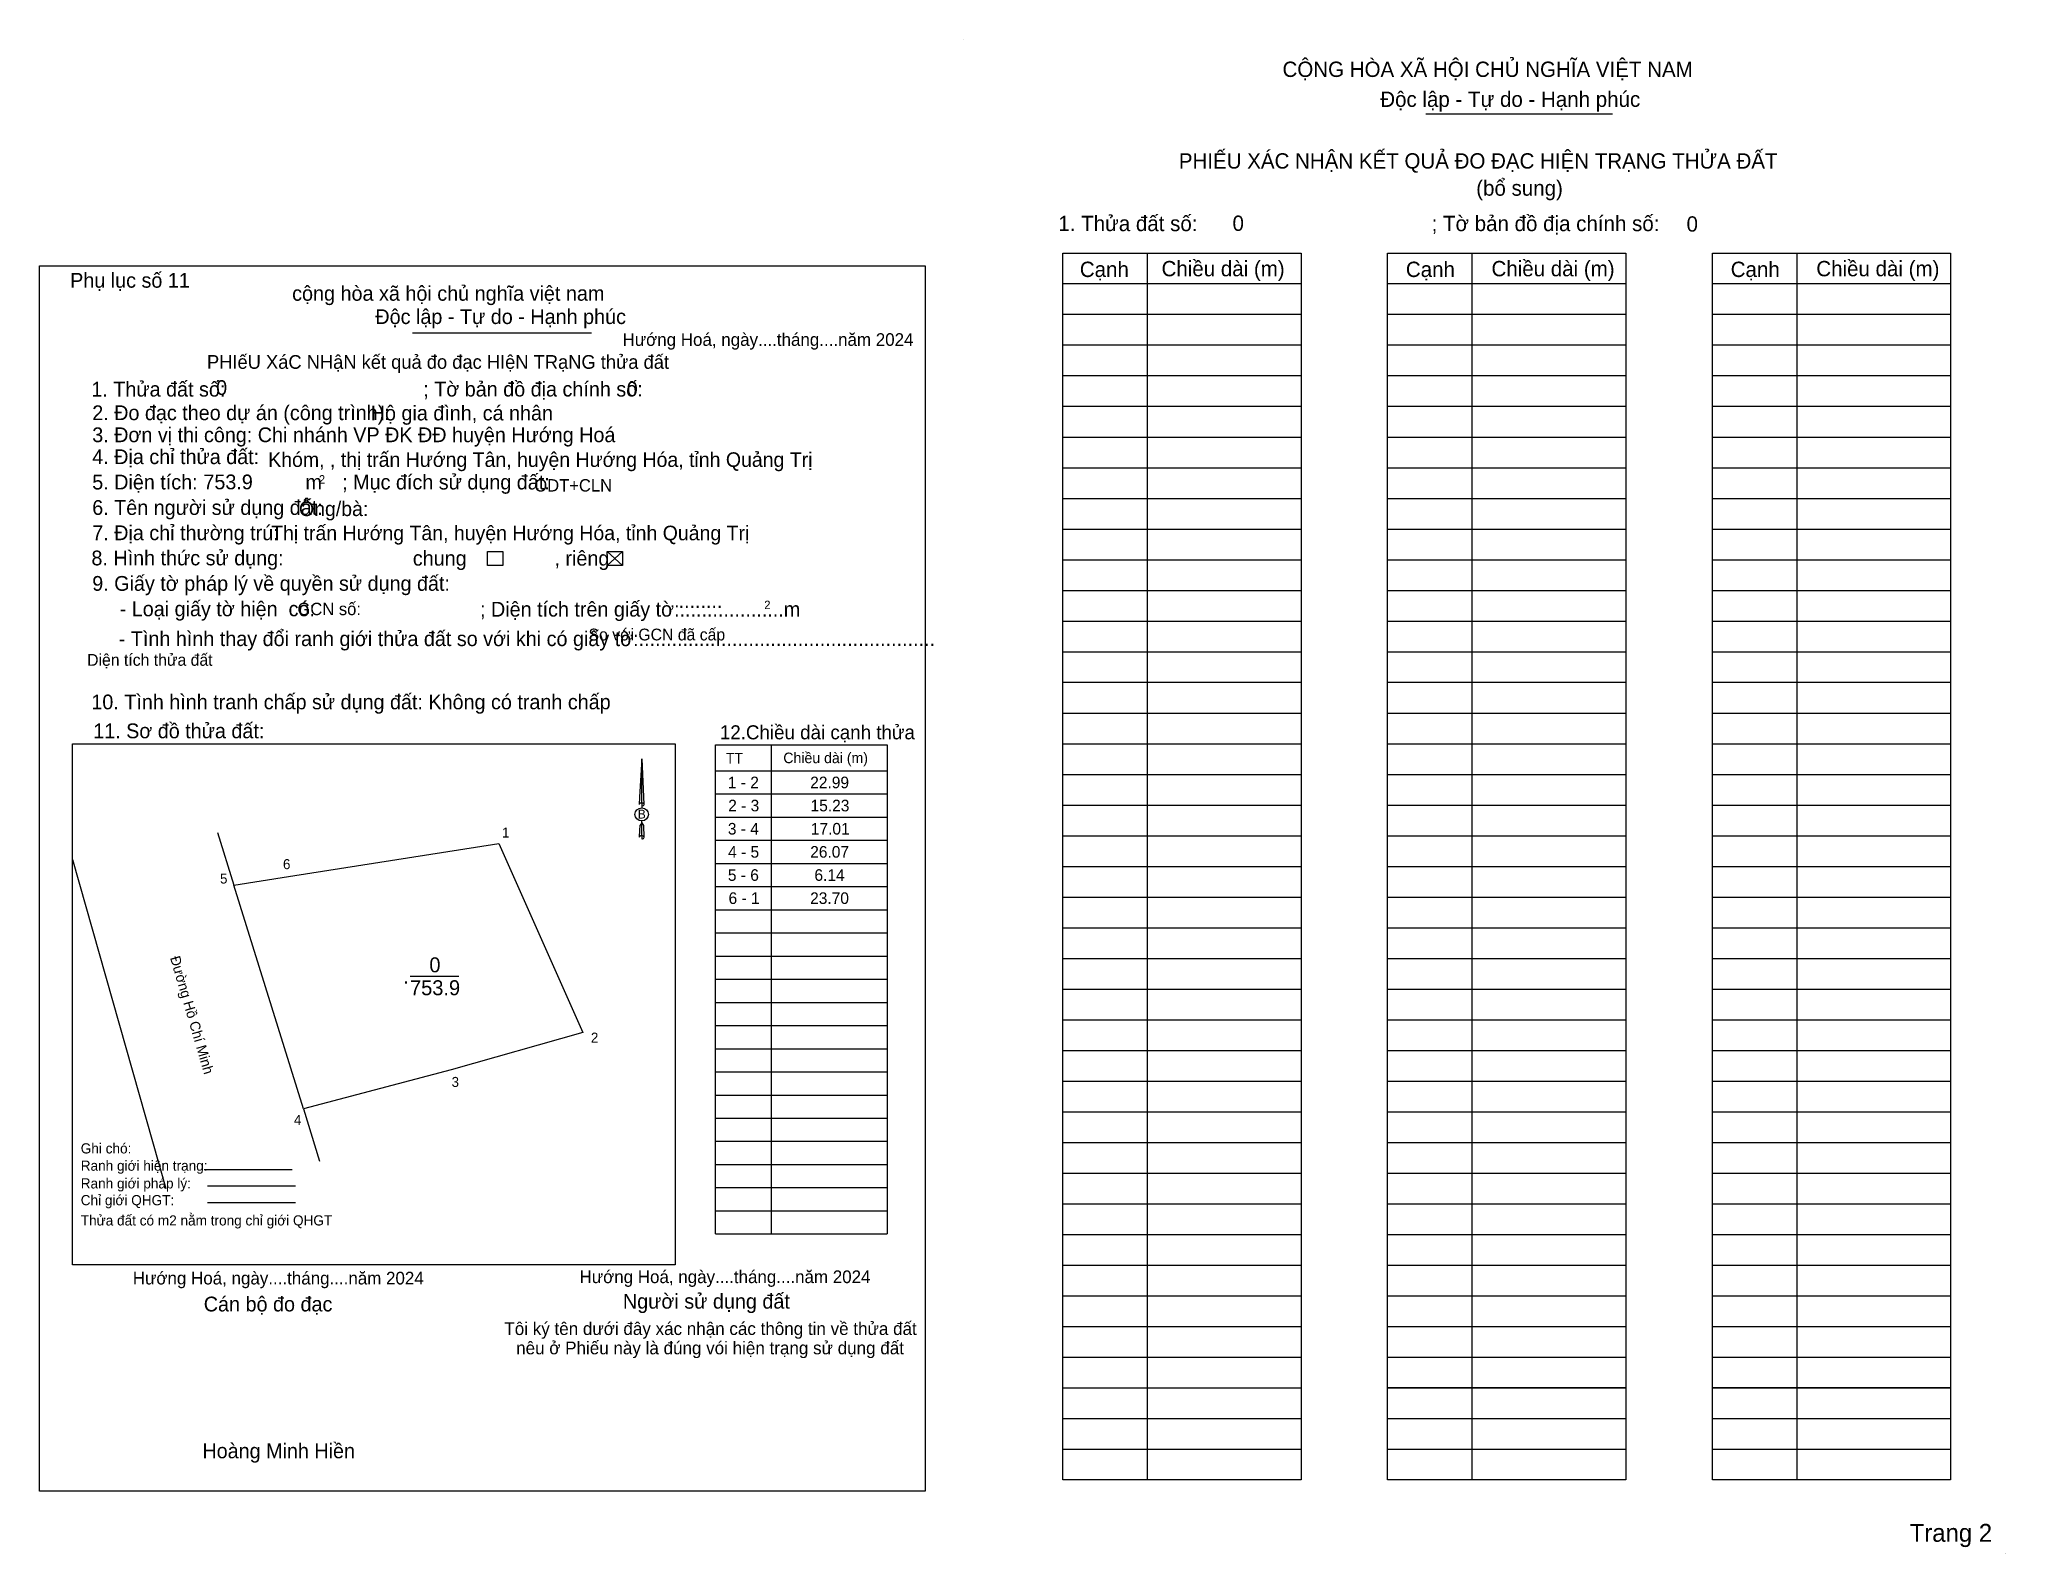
# Model space of a CAD drawing. Extents: x 548841 to 549060, y 1843245 to 1843414.
import ezdxf

# ---------------------------------------------------------------- set-up
doc = ezdxf.new("R2010")
doc.units = 0
for name, color, linetype in [('Level 1', 7, 'Continuous'), ('Level 10', 7, 'Continuous'), ('Level 13', 7, 'Continuous'), ('Level 23', 7, 'Continuous'), ('Level 3', 7, 'Continuous'), ('Level 40', 7, 'Continuous'), ('Level 52', 7, 'Continuous'), ('Level 53', 7, 'Continuous'), ('Level 6', 7, 'Continuous'), ('Level 9', 7, 'Continuous')]:
    doc.layers.add(name, color=color, linetype=linetype)

msp = doc.modelspace()

# ---------------------------------------------------------------- linework, layer by layer
at = {"layer": 'Level 1'}
for p, q in [((548944.03, 1843413.88), (548944.03, 1843413.88)), ((548995.48, 1843405.57), (549016.24, 1843405.57)), ((548964.5, 1843390.11), (548964.5, 1843253.67)), ((549000.62, 1843390.11), (549000.62, 1843253.67)), ((549036.75, 1843390.11), (549036.75, 1843253.67)), ((548955.12, 1843386.7), (548981.62, 1843386.7)), ((548991.24, 1843386.7), (549017.74, 1843386.7)), ((549027.37, 1843386.7), (549053.86, 1843386.7)), ((548955.12, 1843383.29), (548981.62, 1843383.29)), ((548991.24, 1843383.29), (549017.74, 1843383.29)), ((549027.37, 1843383.29), (549053.86, 1843383.29)), ((548955.12, 1843379.88), (548981.62, 1843379.88)), ((548991.24, 1843379.88), (549017.74, 1843379.88)), ((549027.37, 1843379.88), (549053.86, 1843379.88)), ((548955.12, 1843376.47), (548981.62, 1843376.47)), ((548991.24, 1843376.47), (549017.74, 1843376.47)), ((549027.37, 1843376.47), (549053.86, 1843376.47)), ((548955.12, 1843373.06), (548981.62, 1843373.06)), ((548991.24, 1843373.06), (549017.74, 1843373.06)), ((549027.37, 1843373.06), (549053.86, 1843373.06)), ((548955.12, 1843369.64), (548981.62, 1843369.64)), ((548991.24, 1843369.64), (549017.74, 1843369.64)), ((549027.37, 1843369.64), (549053.86, 1843369.64)), ((548955.12, 1843366.23), (548981.62, 1843366.23)), ((548991.24, 1843366.23), (549017.74, 1843366.23)), ((549027.37, 1843366.23), (549053.86, 1843366.23)), ((548955.12, 1843362.82), (548981.62, 1843362.82)), ((548991.24, 1843362.82), (549017.74, 1843362.82)), ((549027.37, 1843362.82), (549053.86, 1843362.82)), ((548955.12, 1843359.41), (548981.62, 1843359.41)), ((548991.24, 1843359.41), (549017.74, 1843359.41)), ((549027.37, 1843359.41), (549053.86, 1843359.41)), ((548955.12, 1843356), (548981.62, 1843356)), ((548991.24, 1843356), (549017.74, 1843356)), ((549027.37, 1843356), (549053.86, 1843356)), ((548955.12, 1843352.59), (548981.62, 1843352.59)), ((548991.24, 1843352.59), (549017.74, 1843352.59)), ((549027.37, 1843352.59), (549053.86, 1843352.59)), ((548955.12, 1843349.18), (548981.62, 1843349.18)), ((548991.24, 1843349.18), (549017.74, 1843349.18)), ((549027.37, 1843349.18), (549053.86, 1843349.18)), ((548955.12, 1843345.77), (548981.62, 1843345.77)), ((548991.24, 1843345.77), (549017.74, 1843345.77)), ((549027.37, 1843345.77), (549053.86, 1843345.77)), ((548955.12, 1843342.36), (548981.62, 1843342.36)), ((548991.24, 1843342.36), (549017.74, 1843342.36)), ((549027.37, 1843342.36), (549053.86, 1843342.36)), ((548955.12, 1843338.94), (548981.62, 1843338.94)), ((548991.24, 1843338.94), (549017.74, 1843338.94)), ((549027.37, 1843338.94), (549053.86, 1843338.94)), ((548955.12, 1843335.53), (548981.62, 1843335.53)), ((548991.24, 1843335.53), (549017.74, 1843335.53)), ((549027.37, 1843335.53), (549053.86, 1843335.53)), ((548922.68, 1843335.39), (548922.68, 1843281.01)), ((548916.5, 1843332.51), (548935.6, 1843332.51)), ((548955.12, 1843332.12), (548981.62, 1843332.12)), ((548991.24, 1843332.12), (549017.74, 1843332.12)), ((549027.37, 1843332.12), (549053.86, 1843332.12)), ((548916.5, 1843329.94), (548935.6, 1843329.94)), ((548916.5, 1843327.36), (548935.6, 1843327.36)), ((548955.12, 1843328.71), (548981.62, 1843328.71)), ((548991.24, 1843328.71), (549017.74, 1843328.71)), ((549027.37, 1843328.71), (549053.86, 1843328.71)), ((548916.5, 1843324.79), (548935.6, 1843324.79)), ((548955.12, 1843325.3), (548981.62, 1843325.3)), ((548991.24, 1843325.3), (549017.74, 1843325.3)), ((549027.37, 1843325.3), (549053.86, 1843325.3)), ((548916.5, 1843322.21), (548935.6, 1843322.21)), ((548955.12, 1843321.89), (548981.62, 1843321.89)), ((548991.24, 1843321.89), (549017.74, 1843321.89)), ((549027.37, 1843321.89), (549053.86, 1843321.89)), ((548916.5, 1843319.64), (548935.6, 1843319.64)), ((548955.12, 1843318.48), (548981.62, 1843318.48)), ((548991.24, 1843318.48), (549017.74, 1843318.48)), ((549027.37, 1843318.48), (549053.86, 1843318.48)), ((548916.5, 1843317.06), (548935.6, 1843317.06)), ((548916.5, 1843314.49), (548935.6, 1843314.49)), ((548955.12, 1843315.07), (548981.62, 1843315.07)), ((548991.24, 1843315.07), (549017.74, 1843315.07)), ((549027.37, 1843315.07), (549053.86, 1843315.07)), ((548916.5, 1843311.91), (548935.6, 1843311.91)), ((548955.12, 1843311.66), (548981.62, 1843311.66)), ((548991.24, 1843311.66), (549017.74, 1843311.66)), ((549027.37, 1843311.66), (549053.86, 1843311.66)), ((548916.5, 1843309.34), (548935.6, 1843309.34)), ((548955.12, 1843308.24), (548981.62, 1843308.24)), ((548991.24, 1843308.24), (549017.74, 1843308.24)), ((549027.37, 1843308.24), (549053.86, 1843308.24)), ((548916.5, 1843306.76), (548935.6, 1843306.76)), ((548955.12, 1843304.83), (548981.62, 1843304.83)), ((548991.24, 1843304.83), (549017.74, 1843304.83)), ((549027.37, 1843304.83), (549053.86, 1843304.83)), ((548916.5, 1843304.19), (548935.6, 1843304.19)), ((548916.5, 1843301.61), (548935.6, 1843301.61)), ((548955.12, 1843301.42), (548981.62, 1843301.42)), ((548991.24, 1843301.42), (549017.74, 1843301.42)), ((549027.37, 1843301.42), (549053.86, 1843301.42)), ((548916.5, 1843299.04), (548935.6, 1843299.04)), ((548916.5, 1843296.46), (548935.6, 1843296.46)), ((548955.12, 1843298.01), (548981.62, 1843298.01)), ((548991.24, 1843298.01), (549017.74, 1843298.01)), ((549027.37, 1843298.01), (549053.86, 1843298.01)), ((548955.12, 1843294.6), (548981.62, 1843294.6)), ((548991.24, 1843294.6), (549017.74, 1843294.6)), ((549027.37, 1843294.6), (549053.86, 1843294.6)), ((548916.5, 1843293.89), (548935.6, 1843293.89)), ((548916.5, 1843291.31), (548935.6, 1843291.31)), ((548955.12, 1843291.19), (548981.62, 1843291.19)), ((548991.24, 1843291.19), (549017.74, 1843291.19)), ((549027.37, 1843291.19), (549053.86, 1843291.19)), ((548916.5, 1843288.73), (548935.6, 1843288.73)), ((548955.12, 1843287.78), (548981.62, 1843287.78)), ((548991.24, 1843287.78), (549017.74, 1843287.78)), ((549027.37, 1843287.78), (549053.86, 1843287.78)), ((548916.5, 1843286.16), (548935.6, 1843286.16)), ((548916.5, 1843283.58), (548935.6, 1843283.58)), ((548955.12, 1843284.37), (548981.62, 1843284.37)), ((548991.24, 1843284.37), (549017.74, 1843284.37)), ((549027.37, 1843284.37), (549053.86, 1843284.37)), ((548916.5, 1843281.01), (548935.6, 1843281.01)), ((548955.12, 1843280.96), (548981.62, 1843280.96)), ((548991.24, 1843280.96), (549017.74, 1843280.96)), ((549027.37, 1843280.96), (549053.86, 1843280.96)), ((548955.12, 1843277.54), (548981.62, 1843277.54)), ((548991.24, 1843277.54), (549017.74, 1843277.54)), ((549027.37, 1843277.54), (549053.86, 1843277.54)), ((548955.12, 1843274.13), (548981.62, 1843274.13)), ((548991.24, 1843274.13), (549017.74, 1843274.13)), ((549027.37, 1843274.13), (549053.86, 1843274.13)), ((548955.12, 1843270.72), (548981.62, 1843270.72)), ((548991.24, 1843270.72), (549017.74, 1843270.72)), ((549027.37, 1843270.72), (549053.86, 1843270.72)), ((548955.12, 1843267.31), (548981.62, 1843267.31)), ((548991.24, 1843267.31), (549017.74, 1843267.31)), ((549027.37, 1843267.31), (549053.86, 1843267.31)), ((548955.12, 1843263.9), (548981.62, 1843263.9)), ((548991.24, 1843263.9), (549017.74, 1843263.9)), ((549027.37, 1843263.9), (549053.86, 1843263.9)), ((548955.12, 1843260.49), (548981.62, 1843260.49)), ((548991.24, 1843260.49), (549017.74, 1843260.49)), ((549027.37, 1843260.49), (549053.86, 1843260.49)), ((548955.12, 1843257.08), (548981.62, 1843257.08)), ((548955.12, 1843257.08), (548981.62, 1843257.08)), ((548991.24, 1843257.08), (549017.74, 1843257.08)), ((548991.24, 1843257.08), (549017.74, 1843257.08)), ((549027.37, 1843257.08), (549053.86, 1843257.08)), ((549027.37, 1843257.08), (549053.86, 1843257.08)), ((549059.97, 1843245.45), (549059.97, 1843245.45))]:
    msp.add_line(p, q, dxfattribs=at)
for points in [[(548955.12, 1843390.11), (548981.62, 1843390.11), (548981.62, 1843253.67), (548955.12, 1843253.67)], [(548991.24, 1843390.11), (549017.74, 1843390.11), (549017.74, 1843263.9), (548991.24, 1843263.9)], [(548991.24, 1843390.11), (549017.74, 1843390.11), (549017.74, 1843253.67), (548991.24, 1843253.67)], [(549027.37, 1843390.11), (549053.86, 1843390.11), (549053.86, 1843263.9), (549027.37, 1843263.9)], [(549027.37, 1843390.11), (549053.86, 1843390.11), (549053.86, 1843253.67), (549027.37, 1843253.67)]]:
    msp.add_lwpolyline(points, close=True, dxfattribs=at)
msp.add_lwpolyline([(548916.5, 1843281.01), (548916.5, 1843335.39), (548935.6, 1843335.39), (548935.6, 1843281.01)], dxfattribs=at)
at = {"layer": 'Level 10'}
for p, q in [((548904.47, 1843356.92), (548906.16, 1843355.34)), ((548906.16, 1843356.92), (548904.47, 1843355.34)), ((548845, 1843322.65), (548855.39, 1843286.07))]:
    msp.add_line(p, q, dxfattribs=at)
msp.add_lwpolyline([(548892.42, 1843324.44), (548901.77, 1843303.43), (548887.13, 1843299.25), (548870.68, 1843294.91), (548862.94, 1843319.8), (548869.01, 1843320.76)], close=True, dxfattribs=at)
at = {"layer": 'Level 13'}
for p, q in [((548859.63, 1843288.18), (548869.43, 1843288.18)), ((548860.01, 1843286.36), (548869.82, 1843286.36)), ((548860.01, 1843284.49), (548869.82, 1843284.49))]:
    msp.add_line(p, q, dxfattribs=at)
msp.add_lwpolyline([(548841.32, 1843388.69), (548939.84, 1843388.69), (548939.84, 1843252.41), (548841.32, 1843252.41)], close=True, dxfattribs=at)
at = {"layer": 'Level 23'}
for p, q in [((548861.12, 1843325.64), (548862.94, 1843319.8)), ((548870.68, 1843294.91), (548872.46, 1843289.12))]:
    msp.add_line(p, q, dxfattribs=at)
at = {"layer": 'Level 3'}
for p, q in [((548944.03, 1843413.88), (548944.03, 1843413.88)), ((549059.98, 1843245.45), (549059.98, 1843245.45))]:
    msp.add_line(p, q, dxfattribs=at)
at = {"layer": 'Level 40'}
for p, q in [((548908.3, 1843333.85), (548908.06, 1843329.58)), ((548908.3, 1843333.85), (548908.55, 1843328.79)), ((548908.3, 1843333.85), (548908.55, 1843328.79)), ((548908.3, 1843328.96), (548908.3, 1843333.85)), ((548908.3, 1843333.85), (548908.55, 1843328.79)), ((548908.06, 1843329.58), (548908.01, 1843328.79)), ((548908.3, 1843328.96), (548908.3, 1843328.77)), ((548908.3, 1843326.73), (548908.08, 1843326.44)), ((548908.3, 1843328.77), (548908.3, 1843328.62)), ((548908.3, 1843328.62), (548908.3, 1843328.43)), ((548908.3, 1843328.62), (548908.3, 1843328.43)), ((548908.3, 1843328.62), (548908.3, 1843328.43)), ((548908.3, 1843326.73), (548908.3, 1843326.95)), ((548908.3, 1843326.73), (548908.3, 1843326.95)), ((548908.3, 1843326.73), (548908.3, 1843326.95)), ((548908.3, 1843326.73), (548908.5, 1843326.44)), ((548908.3, 1843326.73), (548908.5, 1843326.44)), ((548908.3, 1843326.73), (548908.5, 1843326.44)), ((548908.3, 1843325.3), (548908.3, 1843326.73)), ((548908.55, 1843328.79), (548908.55, 1843328.79)), ((548908.06, 1843325.93), (548908.01, 1843325.13)), ((548908.08, 1843326.44), (548908.06, 1843325.93)), ((548908.3, 1843325.3), (548908.3, 1843325.1)), ((548908.3, 1843325.1), (548908.3, 1843324.96)), ((548908.5, 1843326.44), (548908.55, 1843325.13)), ((548908.5, 1843326.44), (548908.55, 1843325.13)), ((548908.5, 1843326.44), (548908.55, 1843325.13)), ((548908.55, 1843325.13), (548908.55, 1843325.13))]:
    msp.add_line(p, q, dxfattribs=at)
for centre, start_param, end_param in [((548908.3, 1843328.78), 1.570796, 3.074452), ((548908.3, 1843328.78), 0.067141, 1.570796), ((548908.3, 1843328.78), 4.712389, 6.283185), ((548908.3, 1843325.12), 2.491069, 3.074278), ((548908.3, 1843325.12), 1.570796, 2.491069), ((548908.3, 1843325.12), 0.067141, 1.570796), ((548908.3, 1843325.12), 4.712389, 6.283185)]:
    msp.add_ellipse(centre, major_axis=(0.276, 0), ratio=0.614131, start_param=start_param, end_param=end_param, dxfattribs=at)
msp.add_ellipse((548908.3, 1843327.67), major_axis=(0.754, 0), ratio=0.952727, dxfattribs=at)
at = {"layer": 'Level 53'}
for p, q in [((548841.31, 1843388.69), (548841.31, 1843388.69)), ((548882.81, 1843381.23), (548902.73, 1843381.23)), ((548845, 1843335.53), (548912.03, 1843335.53)), ((548845, 1843277.56), (548845, 1843335.53)), ((548912.03, 1843335.53), (548912.03, 1843277.56)), ((548912.03, 1843277.56), (548845, 1843277.56)), ((548939.84, 1843252.42), (548939.84, 1843252.42))]:
    msp.add_line(p, q, dxfattribs=at)
for points in [[(548891.16, 1843356.92), (548892.85, 1843356.92), (548892.85, 1843355.34), (548891.16, 1843355.34)], [(548904.47, 1843356.92), (548906.16, 1843356.92), (548906.16, 1843355.34), (548904.47, 1843355.34)]]:
    msp.add_lwpolyline(points, close=True, dxfattribs=at)
at = {"layer": 'Level 9'}
msp.add_line((548882.54, 1843309.67), (548887.98, 1843309.67), dxfattribs=at)

# ---------------------------------------------------------------- texts
at = {"layer": 'Level 1'}
for s, height, p in [('CỘNG HÒA XÃ HỘI CHỦ NGHĨA VIỆT NAM', 1.7056, (548979.56, 1843409.69)), ('Độc lập - Tự do - Hạnh phúc', 1.7056, (548990.43, 1843406.36)), ('PHIẾU XÁC NHẬN KẾT QUẢ ĐO ĐẠC HIỆN TRẠNG THỬA ĐẤT', 1.7056, (548968.03, 1843399.5)), ('(bổ sung)', 1.706, (549001.1, 1843396.48)), ('1. Thửa đất số:', 1.7056, (548954.63, 1843392.54)), ('; Tờ bản đồ địa chính số:', 1.7056, (548996.14, 1843392.54)), ('Cạnh', 1.706, (548957.02, 1843387.44)), ('Chiều dài (m)', 1.7056, (548966.11, 1843387.52)), ('Cạnh', 1.706, (548993.28, 1843387.44)), ('Chiều dài (m)', 1.7056, (549002.8, 1843387.52)), ('Cạnh', 1.706, (549029.4, 1843387.44)), ('Chiều dài (m)', 1.7056, (549038.92, 1843387.52)), ('TT', 1.173, (548917.66, 1843333.33)), ('Chiều dài (m)', 1.1727, (548924.05, 1843333.37)), ('Trang 2', 1.99, (549049.3, 1843246.77))]:
    msp.add_text(s, height=height, dxfattribs=at).set_placement(p)
at = {"layer": 'Level 13'}
for s, height, p in [('0', 1.66, (548884.69, 1843310.11)), ('753.9', 1.664, (548882.54, 1843307.56)), ('.', 1.66, (548881.77, 1843308.84))]:
    msp.add_text(s, height=height, dxfattribs=at).set_placement(p)
at = {"layer": 'Level 40'}
msp.add_text('B', height=0.986, dxfattribs=at).set_placement((548907.87, 1843327.21))
at = {"layer": 'Level 52'}
for s, p in [('1 - 2', (548917.88, 1843330.58)), ('22.99', (548927.04, 1843330.58)), ('2 - 3', (548917.92, 1843328.01)), ('15.23', (548927.08, 1843328.01)), ('3 - 4', (548917.88, 1843325.43)), ('17.01', (548927.11, 1843325.43)), ('4 - 5', (548917.91, 1843322.86)), ('26.07', (548927.04, 1843322.86)), ('5 - 6', (548917.88, 1843320.28)), ('6.14', (548927.51, 1843320.28)), ('6 - 1', (548917.96, 1843317.71)), ('23.70', (548927.03, 1843317.71))]:
    msp.add_text(s, height=1.29, dxfattribs=at).set_placement(p)
at = {"layer": 'Level 53'}
for s, height, p in [('Phụ lục số 11', 1.6427, (548844.74, 1843386.25)), ('cộng hòa xã hội chủ nghĩa việt nam', 1.6445, (548869.43, 1843384.8)), ('Độc lập - Tự do - Hạnh phúc', 1.6445, (548878.68, 1843382.21)), ('Hướng Hoá, ngày....tháng....năm 2024', 1.4091, (548906.17, 1843379.78)), ('PHIếU XáC NHậN kết quả đo đạc HIệN TRạNG thửa đất', 1.5225, (548859.96, 1843377.23)), ('1. Thửa đất số:', 1.6427, (548847.1, 1843374.14)), ('; Tờ bản đồ địa chính số:', 1.6427, (548884.01, 1843374.15)), ('2. Đo đạc theo dự án (công trình):', 1.6421, (548847.2, 1843371.52)), ('Hộ gia đình, cá nhân', 1.6421, (548878.17, 1843371.49)), ('3. Đơn vị thi công: Chi nhánh VP ĐK ĐĐ huyện Hướng Hoá', 1.6421, (548847.2, 1843369.07)), ('4. Địa chỉ thửa đất:', 1.6421, (548847.2, 1843366.63)), ('5. Diện tích:', 1.6421, (548847.2, 1843363.81)), ('m', 1.64, (548870.91, 1843363.81)), ('2', 0.94, (548872.4, 1843364.46)), ('; Mục đích sử dụng đất:', 1.6427, (548874.99, 1843363.81)), ('6. Tên người sử dụng đất:', 1.6421, (548847.2, 1843360.98)), ('7. Địa chỉ thường trú:', 1.6421, (548847.2, 1843358.17)), ('8. Hình thức sử dụng:', 1.6421, (548847.11, 1843355.37)), ('chung                , riêng', 1.6427, (548882.85, 1843355.34)), ('9. Giấy tờ pháp lý về quyền sử dụng đất:', 1.6421, (548847.2, 1843352.54)), ('     - Loại giấy tờ hiện  có:', 1.6427, (548847.2, 1843349.71)), ('     ; Diện tích trên giấy tờ:...................m', 1.6421, (548887.27, 1843349.67)), ('........', 1.642, (548912.4, 1843350.63)), ('2', 0.94, (548921.93, 1843350.5)), ('     - Tình hình thay đổi ranh giới thửa đất so với khi có giấy tờ:......................................................', 1.64268, (548847.1, 1843346.39)), ('10. Tình hình tranh chấp sử dụng đất: Không có tranh chấp', 1.6421, (548847.1, 1843339.36)), ('11. Sơ đồ thửa đất:', 1.6421, (548847.31, 1843336.14)), ('12.Chiều dài cạnh thửa', 1.56, (548916.99, 1843336.02)), ('Ghi chó:', 1.131, (548845.92, 1843289.96)), ('Ranh giới hiện trạng:', 1.1306, (548845.92, 1843288.04)), ('Chỉ giới QHGT:', 1.1306, (548845.92, 1843284.2)), ('Ranh giới pháp lý:', 1.1306, (548845.92, 1843286.07)), ('Thửa đất có m2 nằm trong chỉ giới QHGT', 1.1306, (548845.92, 1843281.95)), ('Hướng Hoá, ngày....tháng....năm 2024', 1.4091, (548851.71, 1843275.39)), ('Hướng Hoá, ngày....tháng....năm 2024', 1.4091, (548901.39, 1843275.54)), ('Người sử dụng đất', 1.6445, (548906.21, 1843272.7)), ('Cán bộ đo đạc', 1.6445, (548859.6, 1843272.39)), ('Tôi ký tên dưới đây xác nhận các thông tin về thửa đất ', 1.4153, (548893.03, 1843269.77)), ('nêu ở Phiếu này là đúng vói hiện trạng sử dụng đất', 1.4153, (548894.34, 1843267.62)), ('Hoàng Minh Hiền', 1.6421, (548859.45, 1843256.06))]:
    msp.add_text(s, height=height, dxfattribs=at).set_placement(p)
msp.add_text('Đường Hồ Chí Minh', height=1.1306, rotation=286.3042, dxfattribs=at).set_placement((548855.84, 1843311.73))
at = {"layer": 'Level 6'}
for p in [(548974, 1843392.57), (549024.49, 1843392.49)]:
    msp.add_text('0', height=1.7, rotation=359.8394, dxfattribs=at).set_placement(p)
for s, height, p in [('0', 1.64, (548860.98, 1843374.32)), ('0', 1.64, (548906.64, 1843374.17)), ('Khóm, , thị trấn Hướng Tân, huyện Hướng Hóa, tỉnh Quảng Trị', 1.6198, (548866.77, 1843366.32)), ('753.9', 1.642, (548859.56, 1843363.83)), ('ODT+CLN', 1.377, (548896.36, 1843363.58)), ('Ông/bà:', 1.62, (548870.19, 1843360.85)), ('Thị trấn Hướng Tân, huyện Hướng Hóa, tỉnh Quảng Trị', 1.6198, (548867.09, 1843358.16)), ('GCN số:', 1.377, (548870.02, 1843349.83)), ('So với GCN đã cấp', 1.312, (548902.39, 1843347.02)), ('Diện tích thửa đất', 1.312, (548846.63, 1843344.2))]:
    msp.add_text(s, height=height, dxfattribs=at).set_placement(p)
at = {"layer": 'Level 9'}
for s, p in [('1', (548892.77, 1843325.1)), ('6', (548868.41, 1843321.58)), ('5', (548861.41, 1843319.98)), ('2', (548902.65, 1843302.29)), ('3', (548887.16, 1843297.36)), ('4', (548869.63, 1843293.14))]:
    msp.add_text(s, height=1.11, dxfattribs=at).set_placement(p)

doc.saveas('drawing.dxf')
